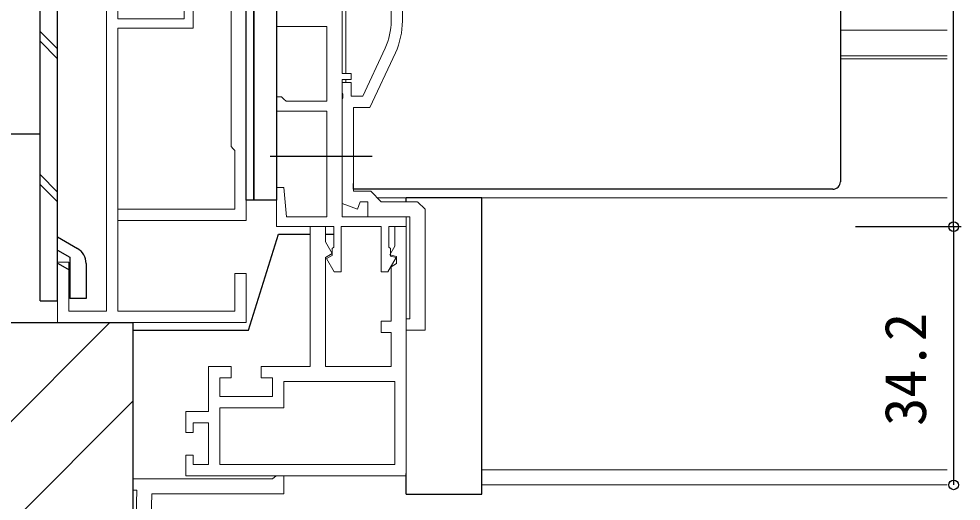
# Model space of a CAD drawing. Units: millimetres, scale not verified. Extents: x -437 to 438, y -331 to 329.
# Drawn here: x -9.4 to 115.4, y -216.4 to -152.5 of the extents above; entities that cross this region are included whole.
import ezdxf
from ezdxf.enums import TextEntityAlignment as Align

# ---------------------------------------------------------------- set-up
doc = ezdxf.new("R2010")
doc.units = ezdxf.units.MM
doc.header["$LTSCALE"] = 2
doc.layers.add('0-2_YKK_11', color=7, linetype='Continuous', lineweight=18)
doc.layers.add('0-4_YKK_12', color=2, linetype='Continuous', lineweight=18)
for name, color, linetype in [('0-5_YKK_13', 4, 'Continuous'), ('0-7_YKK_D', 6, 'Continuous'), ('0-9_YSS_K', 3, 'Continuous'), ('0-A_YSS_KE', 3, 'Continuous')]:
    doc.layers.add(name, color=color, linetype=linetype)
doc.styles.add('ＭＳ ゴシック', font='')
doc.styles.get('ＭＳ ゴシック').set_extended_font_data('MS Gothic')

msp = doc.modelspace()

# ---------------------------------------------------------------- linework, layer by layer
at = {"layer": '0-2_YKK_11', "color": 211}
msp.add_line((12.699, -213), (41.899, -213), dxfattribs=at)
for points in [[(24.699, -153.5), (24.699, -121.5)], [(33.399, -136.5), (33.399, -159.7), (34.599, -159.7), (34.599, -160.5), (33.399, -160.5), (33.399, -178.7), (41.899, -178.7)], [(41.899, -178.7), (41.899, -180), (39.6, -180), (39.6, -182.7), (39.8, -182.9), (39.8, -183.9), (40.556, -184.102), (39.46, -186), (38.6, -186), (38.6, -180), (33.3, -180), (33.3, -186), (32.375, -186), (31.354, -184.231), (32.1, -183.8), (32.1, -182.9), (32.3, -182.7), (32.3, -180), (24.699, -180), (24.699, -174.8), (25.699, -174.8), (26.04, -178.7), (31.399, -178.7), (31.399, -164.7), (24.699, -164.7), (24.699, -162.8), (25.399, -162.8), (25.699, -163.1), (25.999, -163.4), (31.399, -163.4), (31.399, -153.5), (24.699, -153.5)], [(41.899, -213), (41.899, -180), (40.399, -180), (40.399, -182.6), (39.744, -183.735), (40.599, -183.964), (40.599, -184.9), (39.899, -185.304), (39.899, -192.5), (38.599, -192.5), (38.599, -194), (39.899, -194), (39.899, -198.5), (31.199, -198.5), (31.199, -184.101), (32.109, -183.576), (31.199, -182), (31.199, -180), (29.199, -180), (29.199, -198.5), (22.699, -198.5), (22.699, -200), (24.199, -200), (24.199, -202.5), (17.199, -202.5), (17.199, -200), (18.699, -200), (18.699, -198.5), (15.699, -198.5), (15.699, -204.5), (12.699, -204.5), (12.699, -207.25), (13.699, -207.25), (13.699, -206), (15.699, -206), (15.699, -211.5), (13.699, -211.5), (13.699, -210.25), (12.699, -210.25), (12.699, -213)]]:
    msp.add_lwpolyline(points, dxfattribs=at)
at = {"layer": '0-2_YKK_11', "color": 4}
for points in [[(2.199, -124.2), (2.199, -191.2), (-2.801, -191.2), (-2.801, -184.7), (-4.301, -184.7), (-4.301, -192.7), (20.699, -192.7), (20.699, -186.2), (19.199, -186.2), (19.199, -191.2), (3.699, -191.2), (3.699, -153.7), (13.699, -153.7), (13.699, -150.7)], [(12.499, -150.7), (12.499, -152.5), (3.699, -152.5), (3.699, -138.2)]]:
    msp.add_lwpolyline(points, dxfattribs=at)
at = {"layer": '0-2_YKK_11', "color": 1}
msp.add_lwpolyline([(20.699, -135.2), (20.699, -179.2), (3.699, -179.2), (3.699, -177.7), (19.199, -177.7), (19.199, -169.9), (18.999, -169.7), (18.699, -169.4), (18.699, -140), (18.999, -139.7), (19.199, -139.5), (19.199, -136.7), (3.699, -136.7), (3.699, -125.2), (5.199, -125.2), (5.199, -129.529), (5.056, -129.721), (5.056, -130.679), (5.199, -130.871), (5.199, -135.2)], close=True, dxfattribs=at)
at = {"layer": '0-2_YKK_11'}
for points in [[(41.399, -136.7), (41.399, -152.762), (41.399, -135.7), (37.099, -135.7), (34.899, -133.5), (34.899, -131.5), (33.399, -131.5), (33.399, -135.5), (34.778, -135.5), (36.478, -137.2), (39.899, -137.2), (39.899, -152.762)], [(39.103, -156.354), (36.144, -162.7), (34.599, -162.7), (34.599, -160.9), (33.399, -160.9), (33.399, -162.242), (33.519, -162.425), (33.519, -162.975), (33.399, -163.158), (33.399, -176.941), (35.441, -177.685), (35.799, -176.7), (36.799, -176.7), (36.799, -178.7), (42.399, -178.7), (42.399, -192.2), (41.899, -192.2), (41.899, -193.7), (44.399, -193.7), (44.399, -177.7), (43.399, -176.7)], [(34.899, -164.2), (37.099, -164.2), (40.462, -156.988)], [(40.462, -156.988), (37.099, -164.2), (34.899, -164.2)]]:
    msp.add_lwpolyline(points, dxfattribs=at)
msp.add_lwpolyline([(34.899, -164.2), (34.899, -175.3), (37.199, -175.3), (38.599, -176.7), (43.357, -176.7), (38.599, -176.7), (37.199, -175.3), (34.899, -175.3)], close=True, dxfattribs=at)
at = {"layer": '0-2_YKK_11', "color": 211}
for points in [[(17.199, -211.5), (40.399, -211.5), (40.399, -200.5), (25.699, -200.5), (25.699, -204), (17.199, -204)], [(24.199, -213.4), (5.699, -213.4), (5.699, -214.9), (6.211, -214.9), (5.939, -225.449), (5.425, -225.936), (5.399, -226.935), (7.899, -227), (8.199, -215.4), (25.699, -215.4), (25.699, -213), (24.689, -213)]]:
    msp.add_lwpolyline(points, close=True, dxfattribs=at)
at = {"layer": '0-2_YKK_11'}
for radius in [8.5, 10, 10]:
    msp.add_arc((31.399, -152.762), radius, 335, 0, dxfattribs=at)
at = {"layer": '0-4_YKK_12'}
for p, q in [((33.899, -136.5), (33.899, -159.7)), ((99.399, -154), (113.537, -154)), ((99.399, -157.4), (113.537, -157.4)), ((99.399, -157.798), (113.537, -157.798)), ((33.899, -160.5), (33.899, -160.9)), ((38.097, -176.198), (113.537, -176.198)), ((51.899, -212.198), (113.537, -212.198)), ((51.899, -214.198), (113.537, -214.198))]:
    msp.add_line(p, q, dxfattribs=at)
at = {"layer": '0-5_YKK_13'}
for p, q in [((-6.602, -189.828), (-6.602, -125.572)), ((-4.302, -189.828), (-4.302, -125.572)), ((-6.602, -154.171), (-4.302, -156.471)), ((-6.602, -155.454), (-4.302, -157.754)), ((-16.602, -167.7), (-6.602, -167.7)), ((37.399, -170.7), (23.899, -170.7)), ((-6.602, -173.115), (-4.302, -175.415)), ((-6.602, -174.398), (-4.302, -176.698)), ((34.899, -174.626), (34.899, -174.266)), ((99.399, -173.628), (99.399, -174.044)), ((41.899, -176.698), (41.899, -176.198)), ((51.899, -176.198), (41.899, -176.198)), ((-4.303, -181.361), (-1.653, -182.891)), ((31.199, -181), (32.3, -181)), ((-4.303, -183.093), (-2.651, -184.047)), ((-2.651, -184.047), (-2.651, -189.525)), ((-4.303, -184.825), (-2.651, -185.779)), ((-0.503, -184.883), (-0.503, -189.525)), ((-0.502, -189.525), (-2.651, -189.525)), ((-6.602, -189.828), (-4.302, -189.828)), ((41.899, -215.448), (41.899, -212.698))]:
    msp.add_line(p, q, dxfattribs=at)
for points in [[(21.699, -176.5), (20.699, -176.5), (20.699, -121.5), (21.699, -121.5)], [(24.699, -176.5), (21.699, -176.5), (21.699, -121.5), (24.699, -121.5)]]:
    msp.add_lwpolyline(points, close=True, dxfattribs=at)
for points in [[(99.399, -139.781), (99.399, -163.767), (99.399, -167.032), (99.399, -173.628)], [(98.399, -175.046), (34.899, -175.046), (34.899, -174.626)], [(41.899, -215.448), (51.899, -215.448), (51.899, -176.198)], [(5.699, -193.7), (21.005, -193.7), (25.005, -181), (29.199, -181)]]:
    msp.add_lwpolyline(points, dxfattribs=at)
msp.add_arc((-2.803, -184.883), 2.3, 359.99772, 59.99747, dxfattribs=at)
msp.add_ellipse((98.399, -174.044), major_axis=(0, -1.002), ratio=0.998135, start_param=6.2831853, end_param=7.8539816, dxfattribs=at)
at = {"layer": '0-7_YKK_D'}
for p, q in [((114.399, -180), (114.399, -92.7)), ((101.399, -180), (115.399, -180)), ((114.399, -180), (114.399, -214.198))]:
    msp.add_line(p, q, dxfattribs=at)
for centre in [(114.399, -180), (114.399, -180), (114.399, -214.198)]:
    msp.add_circle(centre, 0.637, dxfattribs=at)
at = {"layer": '0-9_YSS_K'}
for p, q in [((-20.781, -216.12), (2.639, -192.7)), ((-23.891, -232.7), (5.698, -203.111))]:
    msp.add_line(p, q, dxfattribs=at)
at = {"layer": '0-A_YSS_KE'}
for p, q in [((-24.302, -192.7), (5.698, -192.7)), ((5.698, -192.7), (5.698, -232.7))]:
    msp.add_line(p, q, dxfattribs=at)

# ---------------------------------------------------------------- texts
at = {"layer": '0-7_YKK_D', "style": 'ＭＳ ゴシック'}
msp.add_text('34.2', height=5.499, rotation=90, dxfattribs=at).set_placement((112.399, -206.389), align=Align.BOTTOM_LEFT)

doc.saveas('drawing.dxf')
